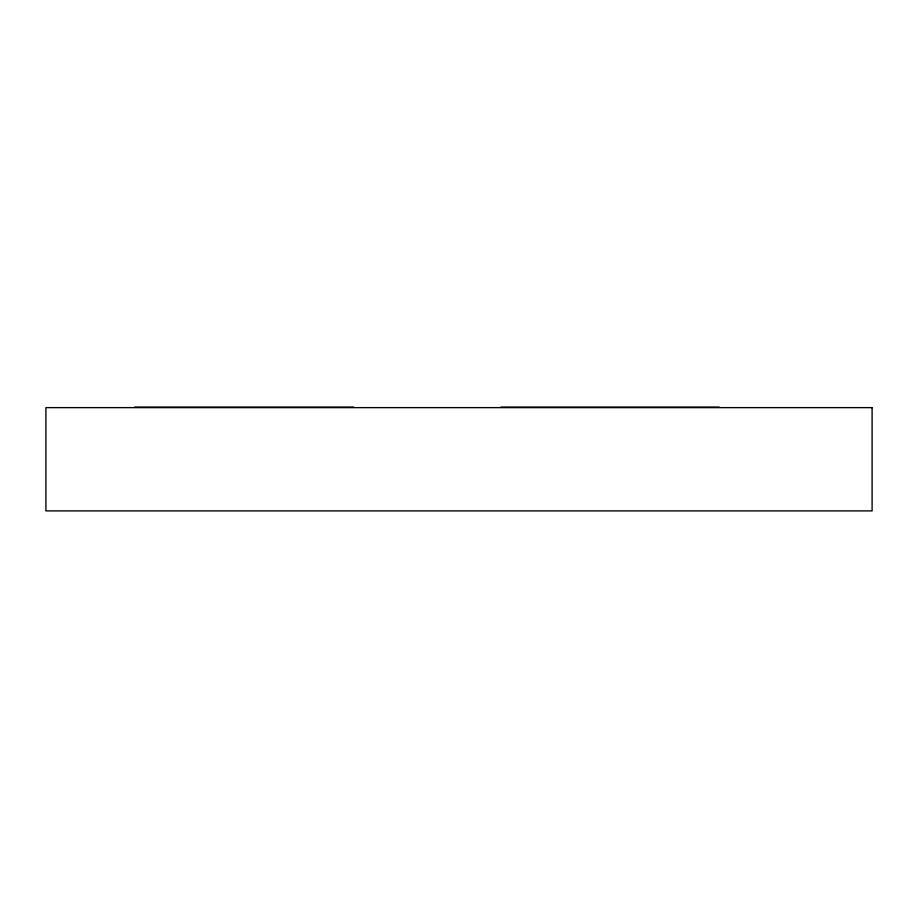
<?xml version="1.0" encoding="UTF-8"?>
<svg xmlns="http://www.w3.org/2000/svg" width="918" height="918" viewBox="0 0 918 918"><rect width="100%" height="100%" fill="white"/><g stroke="black" fill="none" stroke-linecap="round" stroke-linejoin="round"><path stroke-width="1.38" d="M134.671 407.099L353.648 407.099M500.964 407.099L719.173 407.099M872.1 407.626L45.9 407.626L45.9 510.901L872.1 510.901L872.1 407.626"/></g></svg>
